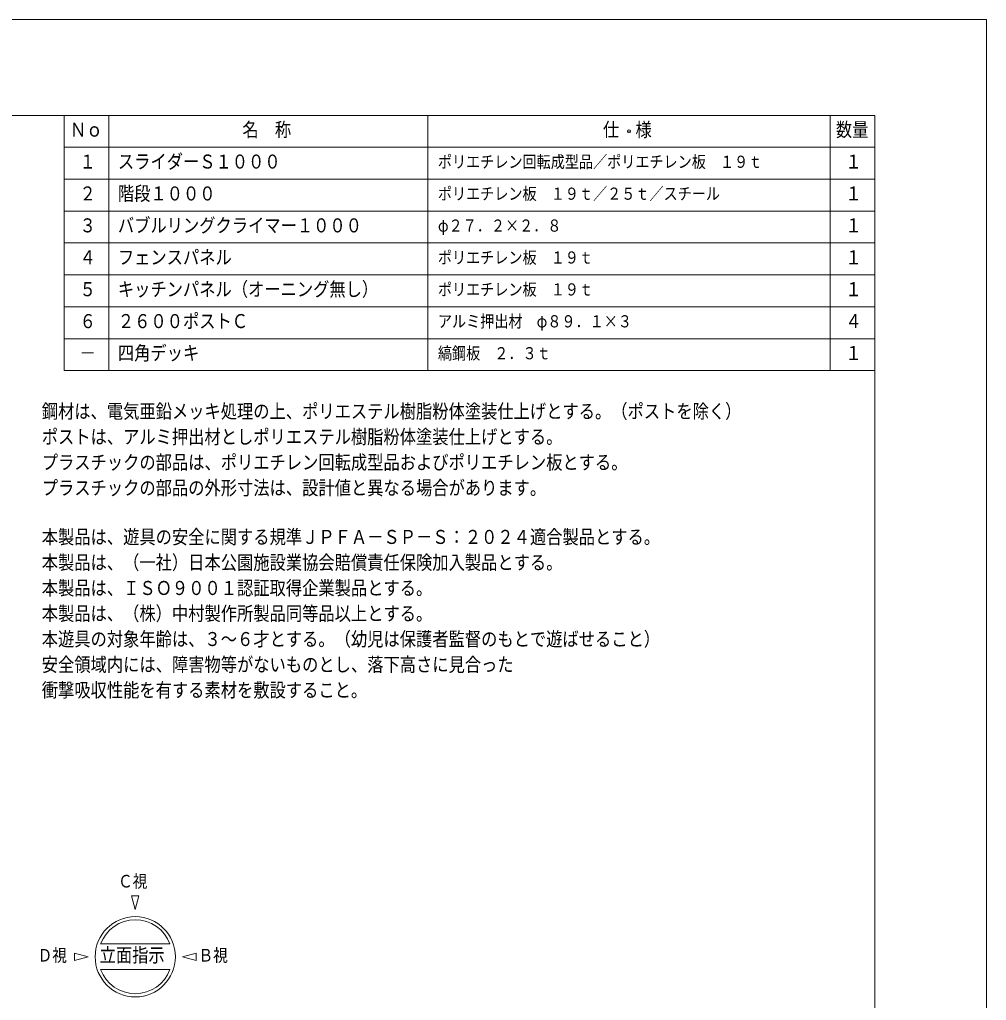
# Model space of a CAD drawing. Units: millimetres on the paper, scale 1:50. Extents: x 0 to 420, y -148 to 446.
# Drawn here: x 268.5 to 420, y 291.8 to 445.5 of the extents above; entities that cross this region are included whole.
import ezdxf
from ezdxf.enums import TextEntityAlignment as Align

# ---------------------------------------------------------------- set-up
doc = ezdxf.new("R2010")
doc.units = ezdxf.units.MM
doc.header["$PDMODE"] = 32
doc.header["$PDSIZE"] = 0.5
doc.layers.add('DEFPOINTS_3', color=7, linetype='Continuous', lineweight=9)
doc.layers.add('LY_1', color=7, linetype='Continuous', lineweight=9)
doc.styles.add('ＭＳ ゴシック', font='')
doc.styles.get('ＭＳ ゴシック').set_extended_font_data('MS Gothic')

msp = doc.modelspace()

# ---------------------------------------------------------------- linework, layer by layer
at = {"layer": 'DEFPOINTS_3'}
for p, q in [((420, 445.5), (0, 445.5)), ((420, 148.5), (420, 445.5))]:
    msp.add_line(p, q, dxfattribs=at)
at = {"layer": 'LY_1'}
for p, q in [((402.5, 430.5), (17.5, 430.5)), ((275.5, 390.5), (275.5, 430.5)), ((282.5, 390.5), (282.5, 430.5)), ((332.5, 390.5), (332.5, 430.5)), ((395.5, 390.5), (395.5, 430.5)), ((402.5, 163.5), (402.5, 430.5)), ((275.5, 425.5), (402.5, 425.5)), ((275.5, 420.5), (402.5, 420.5)), ((275.5, 415.5), (402.5, 415.5)), ((275.5, 410.5), (402.5, 410.5)), ((275.5, 405.5), (402.5, 405.5)), ((275.5, 400.5), (402.5, 400.5)), ((275.5, 395.5), (402.5, 395.5)), ((275.5, 390.5), (402.5, 390.5))]:
    msp.add_line(p, q, dxfattribs=at)
at = {"layer": 'LY_1', "lineweight": 18}
for p, q in [((281.214, 300.654), (292.072, 300.654)), ((281.214, 296.654), (292.072, 296.654))]:
    msp.add_line(p, q, dxfattribs=at)
at = {"layer": 'LY_1'}
msp.add_circle((286.643, 298.654), 6.286, dxfattribs=at)
at = {"layer": 'LY_1', "lineweight": 18}
for start, end in [(20.22325, 159.77675), (200.22325, 339.77675)]:
    msp.add_arc((286.643, 298.654), 5.786, start, end, dxfattribs=at)
at = {"layer": 'LY_1'}
msp.add_point((364, 428), dxfattribs=at)

# ---------------------------------------------------------------- texts
at = {"layer": 'LY_1', "style": 'ＭＳ ゴシック', "width": 0.85}
for s, height, p in [('Ｎｏ', 2.199, (276.417, 426.5)), ('名\u3000称', 2.199, (303.417, 426.5)), ('仕\u3000様', 2.199, (359.917, 426.5)), ('数量', 2.199, (396.417, 426.5)), ('１', 2.199, (277.917, 421.5)), ('スライダーＳ１０００', 2.199, (283.917, 421.5)), ('ポリエチレン回転成型品／ポリエチレン板\u3000１９ｔ', 1.906, (334.061, 421.7)), ('１', 2.199, (397.917, 421.5)), ('階段１０００', 2.199, (283.917, 416.5)), ('２', 2.199, (277.917, 416.5)), ('ポリエチレン板\u3000１９ｔ／２５ｔ／スチール', 1.906, (334.061, 416.7)), ('１', 2.199, (397.917, 416.5)), ('３', 2.199, (277.917, 411.5)), ('バブルリングクライマー１０００', 2.199, (283.917, 411.5)), ('φ２７．２×２．８', 1.906, (334.063, 411.7)), ('１', 2.199, (397.917, 411.5)), ('４', 2.199, (277.917, 406.5)), ('フェンスパネル', 2.199, (283.917, 406.5)), ('ポリエチレン板\u3000１９ｔ', 1.906, (334.061, 406.7)), ('１', 2.199, (397.917, 406.5)), ('５', 2.199, (277.917, 401.5)), ('キッチンパネル（オーニング無し）', 2.199, (283.917, 401.5)), ('ポリエチレン板\u3000１９ｔ', 1.906, (334.061, 401.7)), ('１', 2.199, (397.917, 401.5)), ('２６００ポストＣ', 2.199, (283.917, 396.5)), ('６', 2.199, (277.917, 396.5)), ('アルミ押出材\u3000φ８９．１×３', 1.906, (334.062, 396.7)), ('４', 2.199, (397.917, 396.5)), ('四角デッキ', 2.199, (283.917, 391.5)), ('縞鋼板\u3000２．３ｔ', 1.906, (334.061, 391.7)), ('１', 2.199, (397.917, 391.5)), ('－', 2.199, (277.917, 391.5)), ('鋼材は、電気亜鉛メッキ処理の上、ポリエステル樹脂粉体塗装仕上げとする。（ポストを除く）', 2.199, (271.99, 382.37)), ('ポストは、アルミ押出材としポリエステル樹脂粉体塗装仕上げとする。', 2.199, (271.99, 378.37)), ('プラスチックの部品は、ポリエチレン回転成型品およびポリエチレン板とする。', 2.199, (271.99, 374.37)), ('プラスチックの部品の外形寸法は、設計値と異なる場合があります。', 2.199, (271.99, 370.37)), ('本製品は、遊具の安全に関する規準ＪＰＦＡ－ＳＰ－Ｓ：２０２４適合製品とする。', 2.199, (271.99, 362.681)), ('本製品は、（一社）日本公園施設業協会賠償責任保険加入製品とする。', 2.199, (271.99, 358.681)), ('本製品は、ＩＳＯ９００１認証取得企業製品とする。', 2.199, (271.99, 354.681)), ('本製品は、（株）中村製作所製品同等品以上とする。', 2.199, (271.99, 350.681)), ('本遊具の対象年齢は、３～６才とする。（幼児は保護者監督のもとで遊ばせること）', 2.199, (271.99, 346.681)), ('安全領域内には、障害物等がないものとし、落下高さに見合った', 2.199, (271.99, 342.681)), ('衝撃吸収性能を有する素材を敷設すること。', 2.199, (271.99, 338.681)), ('Ｃ視', 1.979, (283.943, 308.91)), ('Ｄ視', 1.979, (271.337, 297.304)), ('立面指示', 2.199, (281.059, 297.154)), ('Ｂ視', 1.979, (296.548, 297.304))]:
    msp.add_text(s, height=height, dxfattribs=at).set_placement(p, align=Align.BOTTOM_LEFT)

# ---------------------------------------------------------------- wipeouts: each hides what was drawn before it
for points in [[(286.064, 308.2), (287.221, 308.2), (286.643, 306.04)], [(277.097, 299.233), (277.097, 298.076), (279.257, 298.654)], [(296.188, 299.233), (296.188, 298.076), (294.028, 298.654)]]:
    msp.add_wipeout(points)

# ---------------------------------------------------------------- next in the draw order: linework, layer by layer
at = {"layer": 'LY_1', "lineweight": 18}
for p, q in [((286.643, 306.04), (286.064, 308.2)), ((287.221, 308.2), (286.064, 308.2)), ((287.221, 308.2), (286.643, 306.04)), ((279.257, 298.654), (277.097, 299.233)), ((277.097, 298.076), (277.097, 299.233)), ((277.097, 298.076), (279.257, 298.654)), ((294.028, 298.654), (296.188, 299.233)), ((296.188, 298.076), (294.028, 298.654)), ((296.188, 298.076), (296.188, 299.233))]:
    msp.add_line(p, q, dxfattribs=at)
for points in [[(286.064, 308.2), (287.221, 308.2), (286.643, 306.04)], [(277.097, 299.233), (277.097, 298.076), (279.257, 298.654)], [(296.188, 299.233), (296.188, 298.076), (294.028, 298.654)]]:
    msp.add_lwpolyline(points, close=True, dxfattribs=at)

doc.saveas('drawing.dxf')
